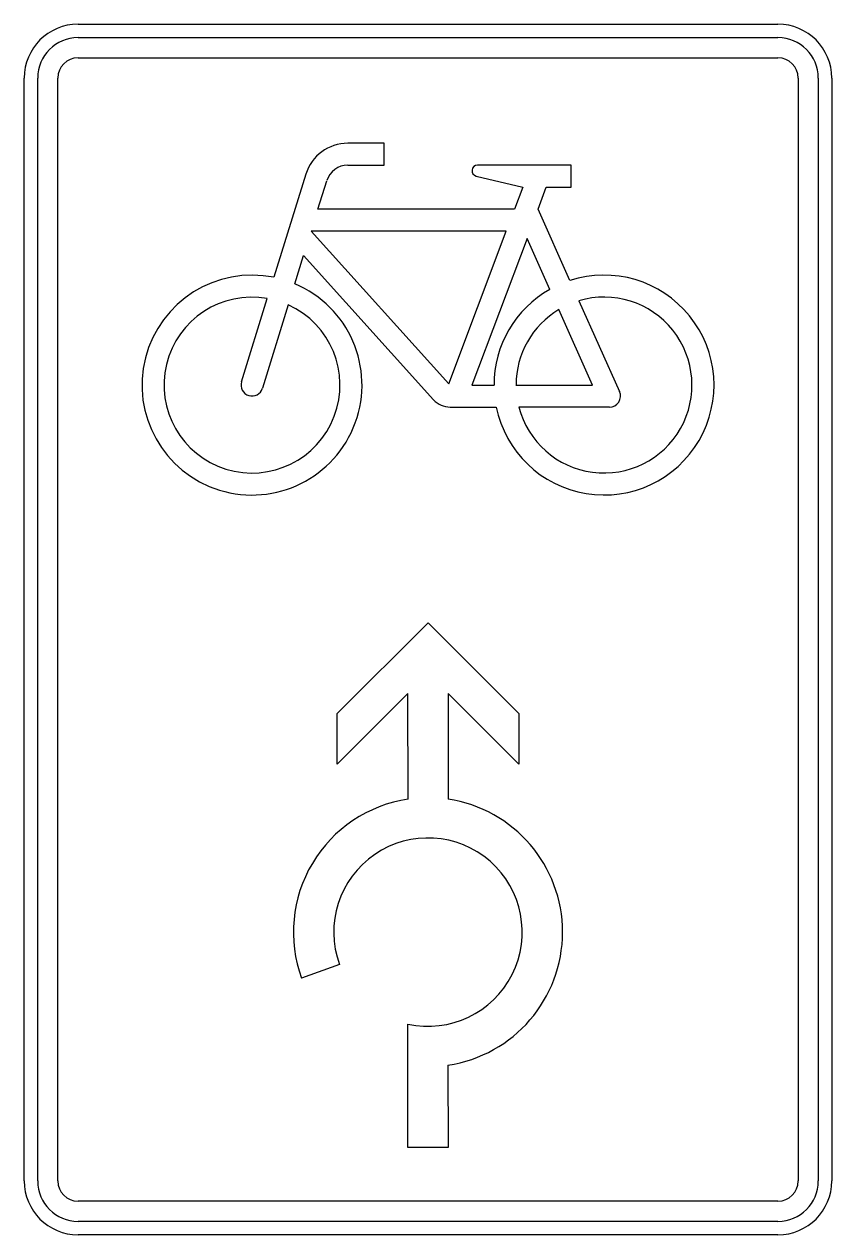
# Model space of a CAD drawing. Extents: x 0 to 600, y 0 to 900.
import ezdxf

# ---------------------------------------------------------------- set-up
doc = ezdxf.new("R2010")
doc.units = 0
doc.header["$LTSCALE"] = 25
doc.linetypes.add('AUSGEZOGEN', pattern=[0])
doc.layers.get('0').update_dxf_attribs({"linetype": 'AUSGEZOGEN'})

msp = doc.modelspace()

# ---------------------------------------------------------------- linework, layer by layer
for p, q in [((40, 900), (560, 900)), ((40, 890), (560, 890)), ((40, 875), (560, 875)), ((0, 40), (0, 860)), ((10, 40), (10, 860)), ((25, 40), (25, 860)), ((575, 860), (575, 40)), ((590, 860), (590, 40)), ((600, 860), (600, 40)), ((267.31, 811.54), (240.44, 811.54)), ((267.31, 795.19), (267.31, 811.54)), ((240.44, 795.19), (267.31, 795.19)), ((406.25, 795.19), (336.78, 795.19)), ((406.25, 778.85), (406.25, 795.19)), ((209.21, 788.51), (185.47, 711.83)), ((218.27, 762.5), (224.83, 783.68)), ((335.83, 787.13), (370.4, 778.85)), ((370.4, 778.85), (364.27, 762.5)), ((381.73, 762.5), (387.86, 778.85)), ((387.86, 778.85), (406.25, 778.85)), ((364.27, 762.5), (218.27, 762.5)), ((405.44, 709.44), (381.73, 762.5)), ((213.21, 746.15), (315.56, 632.6)), ((358.14, 746.15), (213.21, 746.15)), ((315.56, 632.6), (358.14, 746.15)), ((373.56, 740.71), (332.69, 631.73)), ((390.48, 702.84), (373.56, 740.71)), ((201.09, 707), (207.58, 727.98)), ((207.58, 727.98), (304.2, 620.79)), ((161.42, 634.15), (180.61, 696.12)), ((412.15, 694.41), (442.32, 626.89)), ((196.22, 691.28), (177.04, 629.31)), ((422.25, 631.73), (397.19, 687.83)), ((332.69, 631.73), (349.04, 631.73)), ((365.38, 631.73), (422.25, 631.73)), ((316.35, 615.38), (350.69, 615.38)), ((434.86, 615.38), (367.46, 615.38)), ((232.5, 387.5), (300, 455)), ((300, 455), (367.5, 387.5)), ((285, 402.5), (232.5, 350)), ((285.23, 323.9), (285, 402.5)), ((315, 402.5), (314.88, 323.89)), ((367.5, 350), (315, 402.5)), ((232.5, 350), (232.5, 387.5)), ((367.5, 387.5), (367.5, 350)), ((234.22, 201.06), (206.03, 190.8)), ((285, 65), (285, 156.63)), ((314.77, 126.1), (315, 65)), ((315, 65), (285, 65)), ((560, 25), (40, 25)), ((560, 10), (40, 10)), ((560, 0), (40, 0))]:
    msp.add_line(p, q)
for centre, radius, start, end in [((40, 860), 40, 90, 180), ((560, 860), 40, 0, 90), ((40, 860), 30, 90, 180), ((560, 860), 30, 0, 90), ((40, 860), 15, 90, 180), ((560, 860), 15, 0, 90), ((240.44, 778.85), 32.69, 90, 162.79884), ((240.44, 778.85), 16.35, 90, 162.79884), ((336.78, 791.11), 4.09, 90, 256.52416), ((169.23, 631.73), 81.73, 78.53809, 427.05969), ((430.77, 631.73), 81.73, 191.53696, 468.05511), ((430.77, 631.73), 81.73, 119.53358, 180), ((169.23, 631.73), 65.38, 79.97974, 425.6181), ((430.77, 631.73), 65.38, 194.47751, 466.54251), ((430.77, 631.73), 65.38, 120.9043, 180), ((169.23, 631.73), 8.17, 162.79884, 342.79884), ((434.86, 623.56), 8.17, 270, 384.07416), ((316.35, 631.73), 16.35, 222.03049, 270), ((300, 225), 100, 98.495, 200), ((300, 225), 100, 278.495, 441.445), ((300, 225), 70, 257.625, 560), ((40, 40), 40, 180, 270), ((40, 40), 30, 180, 270), ((40, 40), 15, 180, 270), ((560, 40), 40, 270, 360), ((560, 40), 30, 270, 360), ((560, 40), 15, 270, 360)]:
    msp.add_arc(centre, radius, start, end)

doc.saveas('drawing.dxf')
